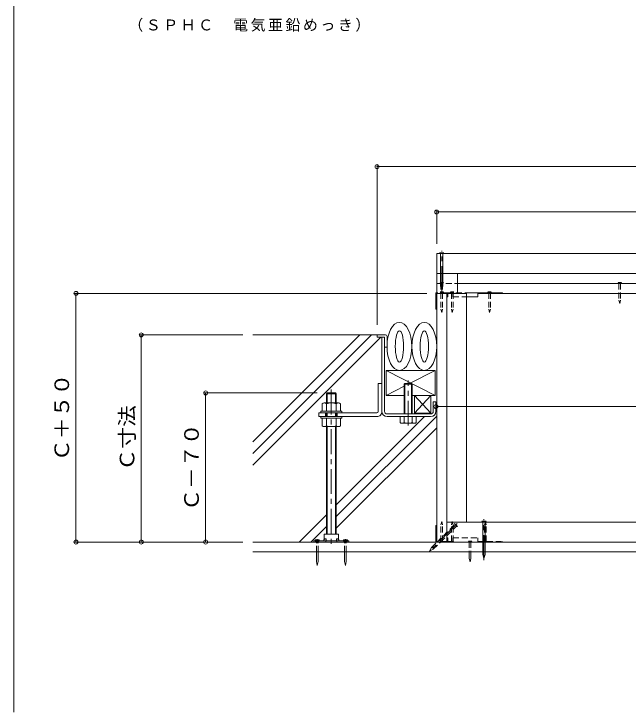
# Model space of a CAD drawing. Units: millimetres at full size, sheet at 1:6; details may follow other scales. Extents: x -2205 to 2235, y -1648 to 1656.
# Drawn here: x -337 to 404, y -1533 to -691 of the extents above; entities that cross this region are included whole.
import ezdxf
from ezdxf.enums import TextEntityAlignment as Align

# ---------------------------------------------------------------- set-up
doc = ezdxf.new("R2010")
doc.units = ezdxf.units.MM
doc.header["$LTSCALE"] = 6
doc.header["$PDMODE"] = 32
doc.header["$PDSIZE"] = 4.8
doc.linetypes.add('CHAIN1', pattern=[8, 5, -1, 1, -1])
doc.linetypes.add('DASHED1', pattern=[1.8, 1.2, -0.6])
for name, color, linetype, lineweight in [('1-0_1-0ﾚｲﾔ', 4, 'Continuous', 9), ('1-1_1-1ﾚｲﾔ', 2, 'Continuous', 9), ('1-3_1-3ﾚｲﾔ', 4, 'Continuous', 9), ('1-5_1-5ﾚｲﾔ', 7, 'Continuous', 9), ('1-6_1-6ﾚｲﾔ', 6, 'Continuous', 9), ('1-7', 5, 'Continuous', 5), ('1-8', 3, 'Continuous', 9), ('1-A', 3, 'Continuous', 9), ('1-B', 4, 'Continuous', 9), ('1-C', 4, 'Continuous', 9), ('1-D', 5, 'Continuous', 5), ('1-E', 3, 'Continuous', 9), ('1-F', 7, 'Continuous', 9), ('F-0_F-0ﾚｲﾔ', 7, 'Continuous', 9)]:
    doc.layers.add(name, color=color, linetype=linetype, lineweight=lineweight)
doc.styles.add('ＭＳ ゴシック', font='')
doc.styles.get('ＭＳ ゴシック').set_extended_font_data('MS Gothic')

msp = doc.modelspace()

# ---------------------------------------------------------------- linework, layer by layer
at = {"layer": '1-0_1-0ﾚｲﾔ'}
for p, q in [((25.18, -1326.232), (67.18, -1326.232)), ((27.18, -1327.832), (27.18, -1326.232)), ((31.18, -1327.832), (31.18, -1326.232)), ((39.68, -1326.232), (39.68, -1327.832)), ((52.68, -1326.232), (52.68, -1327.832)), ((61.18, -1327.832), (61.18, -1326.232)), ((65.18, -1327.832), (65.18, -1326.232)), ((67.18, -1326.232), (67.18, -1327.832))]:
    msp.add_line(p, q, dxfattribs=at)
at = {"layer": '1-0_1-0ﾚｲﾔ', "linetype": 'CHAIN1'}
for p, q in [((29.18, -1329.069), (29.18, -1324.5)), ((63.18, -1329.069), (63.18, -1324.5))]:
    msp.add_line(p, q, dxfattribs=at)
at = {"layer": '1-0_1-0ﾚｲﾔ'}
msp.add_lwpolyline([(25.18, -1326.232), (25.18, -1327.832), (67.18, -1327.832)], dxfattribs=at)
at = {"layer": '1-1_1-1ﾚｲﾔ'}
for p, q in [((107.179, -1080.832), (110.379, -1080.832)), ((107.179, -1170.132), (107.179, -1080.832)), ((110.379, -1170.132), (110.379, -1080.832)), ((169.179, -1170.132), (169.179, -1158.532)), ((113.579, -1173.332), (165.979, -1173.332)), ((113.579, -1176.532), (133.879, -1176.532)), ((165.979, -1176.532), (143.879, -1176.532)), ((1293.381, -1327.832), (-48.62, -1327.832)), ((-48.62, -1339.832), (1293.381, -1339.832))]:
    msp.add_line(p, q, dxfattribs=at)
msp.add_lwpolyline([(172.379, -1170.132), (172.379, -1158.532), (169.179, -1158.532)], dxfattribs=at)
for centre, radius, start, end in [((113.579, -1170.132), 6.4, 180, 270), ((113.579, -1170.132), 3.2, 180, 270), ((165.979, -1170.132), 3.2, 270, 0), ((165.979, -1170.132), 6.4, 270, 0)]:
    msp.add_arc(centre, radius, start, end, dxfattribs=at)
at = {"layer": '1-3_1-3ﾚｲﾔ'}
for p, q in [((111.379, -1077.832), (101.379, -1077.832)), ((110.379, -1092.832), (110.379, -1080.832)), ((113.379, -1079.832), (113.379, -1092.832)), ((110.379, -1092.832), (113.379, -1092.832))]:
    msp.add_line(p, q, dxfattribs=at)
msp.add_lwpolyline([(101.379, -1077.832), (101.379, -1080.832), (110.379, -1080.832)], dxfattribs=at)
msp.add_arc((111.379, -1079.832), 2, 0, 90, dxfattribs=at)
at = {"layer": '1-6_1-6ﾚｲﾔ'}
for p, q in [((101.38, -1077.832), (-48.62, -1077.832)), ((-48.62, -1206.909), (80.457, -1077.832)), ((-48.62, -1221.051), (94.599, -1077.832)), ((-48.62, -1235.193), (105.742, -1080.832)), ((146.379, -1150.832), (166.379, -1172.332)), ((166.379, -1150.832), (146.379, -1172.332)), ((146.379, -1150.832), (166.379, -1150.832)), ((146.379, -1172.332), (146.379, -1150.832)), ((166.379, -1150.832), (166.379, -1172.332)), ((52.18, -1297.028), (173.379, -1175.828)), ((52.18, -1282.886), (158.534, -1176.532)), ((146.379, -1172.332), (166.379, -1172.332)), ((52.18, -1311.17), (173.379, -1189.971)), ((7.234, -1327.832), (40.18, -1294.886)), ((21.376, -1327.832), (40.18, -1309.028))]:
    msp.add_line(p, q, dxfattribs=at)
for centre, major_axis, ratio in [((128.379, -1091.832), (0, -29), 0.517241), ((158.379, -1091.832), (0, -29), 0.517241), ((128.379, -1091.832), (0, -19), 0.263158), ((158.379, -1091.832), (0, -19), 0.263158)]:
    msp.add_ellipse(centre, major_axis=major_axis, ratio=ratio, dxfattribs=at)
at = {"layer": '1-7'}
for p, q in [((134.691, -1136.532), (133.879, -1137.344)), ((134.691, -1136.532), (143.067, -1136.532)), ((134.691, -1173.332), (134.691, -1136.532)), ((143.067, -1136.532), (143.879, -1137.344)), ((143.067, -1173.332), (143.067, -1136.532)), ((133.878, -1137.344), (143.879, -1137.344)), ((133.878, -1137.344), (133.878, -1142.032)), ((133.879, -1137.344), (133.879, -1173.332)), ((143.879, -1173.332), (143.879, -1137.344)), ((129.078, -1176.532), (148.678, -1176.532)), ((129.078, -1183.637), (129.078, -1176.532)), ((133.879, -1176.532), (133.879, -1183.637)), ((143.879, -1176.532), (143.879, -1183.637)), ((148.678, -1183.637), (148.678, -1176.532)), ((131.479, -1184.532), (146.278, -1184.532))]:
    msp.add_line(p, q, dxfattribs=at)
at = {"layer": '1-7', "linetype": 'CHAIN1'}
msp.add_line((138.879, -1187.409), (138.879, -1132.999), dxfattribs=at)
at = {"layer": '1-7'}
for centre, radius, start, end in [((131.479, -1180.866), 3.666, 229.1022, 310.89809), ((138.879, -1170.116), 14.416, 249.70546, 290.29454), ((146.278, -1180.866), 3.666, 229.10191, 310.8978)]:
    msp.add_arc(centre, radius, start, end, dxfattribs=at)
at = {"layer": '1-8', "linetype": 'CHAIN1'}
for p, q in [((179.379, -1025.119), (179.379, -976.307)), ((198.079, -1305.603), (164.067, -1339.614)), ((230.379, -1349.572), (230.379, -1300.307))]:
    msp.add_line(p, q, dxfattribs=at)
at = {"layer": '1-8'}
for p, q in [((177.859, -1014.832), (177.859, -979.832)), ((181.904, -978.862), (180.9, -979.832)), ((180.9, -1014.832), (180.9, -979.832)), ((177.859, -1018.982), (177.859, -1015.311)), ((177.859, -1018.982), (179.379, -1023.832)), ((180.9, -1018.982), (179.379, -1023.832)), ((180.9, -1018.982), (180.9, -1015.311)), ((227.854, -1302.862), (228.859, -1303.832)), ((227.854, -1302.862), (232.904, -1302.862)), ((228.859, -1342.982), (228.859, -1303.832)), ((232.904, -1302.862), (231.889, -1303.841)), ((231.899, -1342.982), (231.899, -1303.832)), ((31.68, -1325.232), (31.68, -1326.231)), ((60.68, -1325.232), (60.68, -1326.231)), ((28.18, -1351.232), (28.18, -1339.832)), ((30.18, -1351.232), (30.18, -1339.832)), ((62.18, -1351.232), (62.18, -1339.832)), ((64.18, -1351.232), (64.18, -1339.832)), ((228.859, -1342.982), (230.379, -1347.832)), ((231.899, -1342.982), (230.379, -1347.832)), ((28.18, -1351.232), (29.18, -1356.232)), ((30.18, -1351.232), (29.18, -1356.232)), ((62.18, -1351.232), (63.18, -1356.232)), ((64.18, -1351.232), (63.18, -1356.232))]:
    msp.add_line(p, q, dxfattribs=at)
at = {"layer": '1-8', "linetype": 'DASHED1'}
for p, q in [((173.7, -1327.832), (194.707, -1306.825)), ((178, -1327.832), (196.857, -1308.975)), ((198.253, -1308.999), (196.857, -1308.975)), ((28.18, -1339.832), (28.18, -1326.231)), ((30.18, -1339.832), (30.18, -1326.231)), ((62.18, -1339.832), (62.18, -1326.231)), ((64.18, -1339.832), (64.18, -1326.231)), ((167.023, -1334.509), (173.7, -1327.832)), ((169.173, -1336.658), (178, -1327.832)), ((167.023, -1334.509), (164.669, -1339.013)), ((169.173, -1336.658), (164.669, -1339.013))]:
    msp.add_line(p, q, dxfattribs=at)
at = {"layer": '1-8'}
for points in [[(181.904, -978.862), (176.855, -978.862), (177.859, -979.832)], [(31.68, -1325.232), (26.68, -1325.232), (26.68, -1326.231)], [(60.68, -1325.232), (65.68, -1325.232), (65.68, -1326.231)]]:
    msp.add_lwpolyline(points, dxfattribs=at)
at = {"layer": '1-8', "linetype": 'DASHED1'}
msp.add_lwpolyline([(198.253, -1308.999), (194.682, -1305.429), (194.707, -1306.825)], dxfattribs=at)
at = {"layer": '1-A'}
for p, q in [((173.079, -1027.032), (173.379, -1027.032)), ((209.379, -1027.032), (252.88, -1027.032)), ((222.88, -1027.032), (222.88, -1032.031)), ((172.079, -1028.032), (172.079, -1047.032)), ((172.879, -1028.332), (172.879, -1047.032)), ((209.379, -1032.031), (222.88, -1032.031)), ((172.079, -1047.032), (173.379, -1047.032)), ((112.379, -1120.832), (171.379, -1120.832)), ((171.379, -1150.832), (112.379, -1120.832)), ((112.379, -1150.832), (112.379, -1120.832)), ((140.502, -1136.532), (171.379, -1120.832)), ((171.379, -1120.832), (171.379, -1150.832)), ((112.379, -1150.832), (133.878, -1139.9)), ((133.879, -1150.832), (112.379, -1150.832)), ((171.379, -1150.832), (143.879, -1150.832)), ((172.079, -1307.832), (173.379, -1307.832)), ((172.079, -1326.832), (172.079, -1307.832)), ((172.879, -1326.532), (172.879, -1307.832)), ((173.379, -1327.832), (173.079, -1327.832))]:
    msp.add_line(p, q, dxfattribs=at)
at = {"layer": '1-A', "linetype": 'DASHED1'}
for p, q in [((185.679, -1027.032), (173.379, -1027.032)), ((185.679, -1027.032), (209.379, -1027.032)), ((192.879, -1027.032), (192.879, -1032.031)), ((173.379, -1027.832), (185.379, -1027.832)), ((185.879, -1028.332), (185.879, -1032.031)), ((185.879, -1032.031), (186.679, -1032.031)), ((186.679, -1027.832), (192.879, -1027.832)), ((186.679, -1028.032), (186.679, -1032.031)), ((192.879, -1032.031), (209.379, -1032.031)), ((185.379, -1327.032), (173.379, -1327.032)), ((173.379, -1327.832), (185.679, -1327.832)), ((185.679, -1327.832), (252.88, -1327.832)), ((185.879, -1322.831), (186.679, -1322.831)), ((185.879, -1326.532), (185.879, -1322.831)), ((186.679, -1326.832), (186.679, -1322.831)), ((186.679, -1327.032), (192.879, -1327.032)), ((192.879, -1322.831), (222.88, -1322.831)), ((192.879, -1327.832), (192.879, -1322.831)), ((222.88, -1327.832), (222.88, -1322.831))]:
    msp.add_line(p, q, dxfattribs=at)
at = {"layer": '1-A', "color": 2}
for p, q in [((37.68, -1318.232), (37.68, -1324.823)), ((38.73, -1323.966), (37.18, -1325.232)), ((37.18, -1325.232), (37.18, -1326.232)), ((38.73, -1323.966), (40.074, -1323.966)), ((40.074, -1323.966), (40.074, -1326.232)), ((52.285, -1323.966), (52.285, -1326.232)), ((53.63, -1323.966), (52.285, -1323.966)), ((53.63, -1323.966), (55.18, -1325.232)), ((55.18, -1325.232), (55.18, -1326.232))]:
    msp.add_line(p, q, dxfattribs=at)
at = {"layer": '1-A'}
msp.add_lwpolyline([(222.88, -1027.832), (252.88, -1027.832), (252.88, -1027.032)], dxfattribs=at)
at = {"layer": '1-A', "color": 2}
msp.add_lwpolyline([(37.68, -1318.232), (54.68, -1318.232), (54.68, -1324.823)], dxfattribs=at)
at = {"layer": '1-A', "linetype": 'DASHED1'}
msp.add_lwpolyline([(222.88, -1327.032), (252.88, -1327.032), (252.88, -1327.832)], dxfattribs=at)
at = {"layer": '1-A'}
for centre, radius, start, end in [((173.079, -1028.032), 1, 90, 180), ((173.379, -1028.332), 0.5, 90, 180), ((173.079, -1326.832), 1, 180, 270), ((173.379, -1326.532), 0.5, 180, 270)]:
    msp.add_arc(centre, radius, start, end, dxfattribs=at)
at = {"layer": '1-A', "linetype": 'DASHED1'}
for centre, radius, start, end in [((185.679, -1028.032), 1, 0, 90), ((185.379, -1028.332), 0.5, 0, 90), ((185.379, -1326.532), 0.5, 270, 0), ((185.679, -1326.832), 1, 270, 0)]:
    msp.add_arc(centre, radius, start, end, dxfattribs=at)
at = {"layer": '1-B', "color": 5, "lineweight": 5}
for p, q in [((173.379, -979.832), (173.379, -1003.832)), ((173.379, -979.832), (1071.38, -979.832)), ((198.379, -1003.832), (1063.86, -1003.832)), ((594.88, -1303.832), (185.379, -1303.832)), ((185.379, -1303.832), (185.379, -1327.832)), ((594.88, -1327.832), (185.379, -1327.832))]:
    msp.add_line(p, q, dxfattribs=at)
at = {"layer": '1-B'}
for p, q in [((173.379, -1003.832), (173.379, -1027.032)), ((173.379, -1027.832), (173.379, -1327.832)), ((185.379, -1027.832), (185.379, -1327.832)), ((252.88, -1027.832), (991.88, -1027.832))]:
    msp.add_line(p, q, dxfattribs=at)
at = {"layer": '1-B', "color": 6, "linetype": 'DASHED1'}
msp.add_line((173.379, -1015.832), (198.379, -1015.832), dxfattribs=at)
at = {"layer": '1-B', "color": 6}
msp.add_line((198.379, -1015.832), (431.473, -1015.832), dxfattribs=at)
at = {"layer": '1-C', "linetype": 'DASHED1'}
for p, q in [((178.38, -1015.832), (177.38, -1014.832)), ((181.379, -1014.832), (177.38, -1014.832)), ((178.38, -1015.832), (178.38, -1026.032)), ((181.379, -1014.832), (180.379, -1015.832)), ((180.379, -1015.832), (180.379, -1026.032)), ((393.16, -1015.831), (393.16, -1035.831)), ((395.16, -1015.831), (395.16, -1035.831)), ((181.379, -1026.032), (177.38, -1026.032)), ((178.38, -1027.032), (177.38, -1026.032)), ((178.38, -1027.032), (178.38, -1047.032)), ((181.379, -1026.032), (180.379, -1027.032)), ((180.379, -1027.032), (180.379, -1047.032)), ((194.079, -1026.032), (190.08, -1026.032)), ((191.079, -1027.032), (190.08, -1026.032)), ((191.079, -1027.032), (191.079, -1047.032)), ((193.079, -1027.032), (193.079, -1047.032)), ((194.079, -1026.032), (193.08, -1027.032)), ((239.079, -1026.032), (235.079, -1026.032)), ((236.079, -1027.032), (235.079, -1026.032)), ((239.079, -1026.032), (238.079, -1027.032)), ((238.079, -1027.032), (238.079, -1047.032)), ((393.16, -1035.831), (394.16, -1039.831)), ((395.16, -1035.831), (394.16, -1039.831)), ((178.38, -1047.032), (179.379, -1051.032)), ((180.379, -1047.032), (179.379, -1051.032)), ((191.079, -1047.032), (192.079, -1051.032)), ((193.079, -1047.032), (192.079, -1051.032)), ((238.079, -1047.032), (237.079, -1051.032)), ((178.38, -1307.032), (179.379, -1303.032)), ((191.08, -1307.032), (192.08, -1303.032)), ((231.08, -1307.032), (232.079, -1303.032)), ((233.079, -1307.032), (232.079, -1303.032)), ((178.38, -1327.032), (178.38, -1307.032)), ((191.08, -1327.032), (191.08, -1307.032)), ((231.08, -1327.032), (231.08, -1307.032)), ((233.079, -1327.032), (233.079, -1307.032)), ((178.38, -1327.032), (177.38, -1328.032)), ((181.379, -1328.032), (177.38, -1328.032)), ((181.379, -1328.032), (180.379, -1327.032)), ((191.079, -1327.032), (190.08, -1328.032)), ((194.079, -1328.032), (190.08, -1328.032)), ((194.079, -1328.032), (193.08, -1327.032)), ((215.68, -1326.831), (211.679, -1326.831)), ((212.68, -1327.832), (211.679, -1326.831)), ((212.68, -1327.832), (212.68, -1339.832)), ((215.68, -1326.831), (214.679, -1327.832)), ((214.679, -1327.832), (214.679, -1339.832)), ((231.08, -1327.032), (230.079, -1328.032)), ((234.08, -1328.032), (230.079, -1328.032)), ((234.08, -1328.032), (233.079, -1327.032))]:
    msp.add_line(p, q, dxfattribs=at)
at = {"layer": '1-C'}
for p, q in [((396.159, -1014.832), (392.16, -1014.832)), ((393.16, -1015.832), (392.16, -1014.832)), ((396.159, -1014.832), (395.16, -1015.832)), ((212.68, -1339.832), (212.68, -1347.832)), ((214.679, -1339.832), (214.679, -1347.832)), ((212.68, -1347.832), (213.68, -1351.832)), ((214.679, -1347.832), (213.68, -1351.832))]:
    msp.add_line(p, q, dxfattribs=at)
at = {"layer": '1-C', "color": 7}
for p, q in [((166.379, -1172.332), (146.379, -1172.332)), ((146.379, -1172.332), (146.379, -1173.332)), ((146.379, -1173.332), (166.379, -1173.332)), ((149.205, -1173.332), (148.205, -1172.332)), ((152.034, -1173.332), (151.034, -1172.332)), ((154.862, -1173.332), (153.862, -1172.332)), ((157.69, -1173.332), (156.69, -1172.332)), ((160.519, -1173.332), (159.519, -1172.332)), ((163.347, -1173.332), (162.347, -1172.332)), ((166.176, -1173.332), (165.176, -1172.332)), ((166.379, -1173.332), (166.379, -1172.332))]:
    msp.add_line(p, q, dxfattribs=at)
at = {"layer": '1-C', "linetype": 'DASHED1'}
for points in [[(236.079, -1027.032), (236.079, -1047.032), (237.079, -1051.032)], [(180.379, -1327.032), (180.379, -1307.032), (179.379, -1303.032)], [(193.08, -1327.032), (193.08, -1307.032), (192.08, -1303.032)]]:
    msp.add_lwpolyline(points, dxfattribs=at)
at = {"layer": '1-D', "color": 7, "lineweight": 9}
for p, q in [((173.379, -1003.832), (198.379, -1003.832)), ((198.379, -1003.832), (198.379, -1027.832))]:
    msp.add_line(p, q, dxfattribs=at)
at = {"layer": '1-D', "color": 2, "lineweight": 9}
for p in [(209.379, -1027.832), (185.379, -1303.832)]:
    msp.add_line(p, (209.379, -1303.832), dxfattribs=at)
at = {"layer": '1-D', "linetype": 'CHAIN1'}
msp.add_line((46.18, -1143.832), (46.18, -1331.395), dxfattribs=at)
at = {"layer": '1-D'}
for p, q in [((40.18, -1148.832), (41.18, -1147.832)), ((52.18, -1148.832), (40.18, -1148.832)), ((40.18, -1148.832), (40.18, -1160.032)), ((51.18, -1147.832), (41.18, -1147.832)), ((41.18, -1147.832), (41.18, -1160.032)), ((51.18, -1147.832), (52.18, -1148.832)), ((51.18, -1147.832), (51.18, -1160.032)), ((52.18, -1148.832), (52.18, -1160.032)), ((35.18, -1170.032), (35.18, -1161.032)), ((54.683, -1160.032), (37.677, -1160.032)), ((40.18, -1170.032), (40.18, -1161.032)), ((52.18, -1170.032), (52.18, -1161.032)), ((57.18, -1170.032), (57.18, -1161.032)), ((58.68, -1170.032), (33.68, -1170.032)), ((33.68, -1170.032), (33.68, -1172.032)), ((58.68, -1170.032), (58.68, -1172.032)), ((58.68, -1172.032), (33.68, -1172.032)), ((58.68, -1176.532), (33.68, -1176.532)), ((33.68, -1176.532), (33.68, -1178.532)), ((58.68, -1178.532), (33.68, -1178.532)), ((35.18, -1178.532), (35.18, -1187.532)), ((40.18, -1172.032), (40.18, -1176.532)), ((40.18, -1178.532), (40.18, -1187.532)), ((41.18, -1172.032), (41.18, -1176.532)), ((51.18, -1172.032), (51.18, -1176.532)), ((52.18, -1172.032), (52.18, -1176.532)), ((52.18, -1178.532), (52.18, -1187.532)), ((57.18, -1178.532), (57.18, -1187.532)), ((58.68, -1176.532), (58.68, -1178.532)), ((54.683, -1188.532), (37.677, -1188.532)), ((40.18, -1188.532), (40.18, -1318.232)), ((41.18, -1188.532), (41.18, -1318.232)), ((51.18, -1188.532), (51.18, -1318.232)), ((52.18, -1188.532), (52.18, -1318.232))]:
    msp.add_line(p, q, dxfattribs=at)
at = {"layer": '1-D', "color": 7, "lineweight": 9}
msp.add_lwpolyline([(173.379, -1003.832), (173.379, -1027.832), (198.379, -1027.832)], dxfattribs=at)
at = {"layer": '1-D', "color": 2, "lineweight": 9}
msp.add_lwpolyline([(209.379, -1027.832), (185.379, -1027.832), (185.379, -1303.832)], dxfattribs=at)
at = {"layer": '1-D'}
for centre, radius, start, end in [((37.68, -1163.657), 3.625, 46.39717, 133.60281), ((46.18, -1178.532), 18.5, 71.07535, 108.92464), ((54.68, -1163.657), 3.625, 46.39717, 133.60281), ((37.68, -1184.907), 3.625, 226.39717, 313.60281), ((46.18, -1170.032), 18.5, 251.07535, 288.92464), ((54.68, -1184.907), 3.625, 226.39717, 313.60281)]:
    msp.add_arc(centre, radius, start, end, dxfattribs=at)
at = {"layer": '1-E'}
for p, q in [((102.678, -1170.532), (102.679, -1136.531)), ((107.179, -1136.531), (102.679, -1136.531)), ((107.179, -1136.531), (107.179, -1170.132)), ((31.178, -1172.032), (31.178, -1176.532)), ((101.178, -1172.032), (31.178, -1172.032)), ((31.178, -1176.532), (101.178, -1176.532)), ((39.178, -1176.532), (39.178, -1172.032)), ((53.178, -1176.532), (53.178, -1172.032))]:
    msp.add_line(p, q, dxfattribs=at)
for radius, end in [(6, 3.82353), (1.5, 359.99973)]:
    msp.add_arc((101.178, -1170.532), radius, 270, end, dxfattribs=at)
at = {"layer": '1-F'}
for p, q in [((101.38, -873.065), (101.38, -1065.832)), ((101.38, -874.865), (1143.381, -874.865)), ((173.379, -927.802), (173.379, -967.832)), ((173.379, -929.602), (1071.38, -929.602)), ((-263.758, -1027.832), (161.379, -1027.832)), ((-261.958, -1327.832), (-261.958, -1027.832)), ((-184.988, -1077.832), (-60.62, -1077.832)), ((-183.188, -1327.832), (-183.188, -1077.832)), ((-107.222, -1147.832), (29.18, -1147.832)), ((-105.422, -1327.832), (-105.422, -1147.832)), ((1072.381, -1164.332), (172.38, -1164.332)), ((-263.758, -1327.832), (-60.62, -1327.832))]:
    msp.add_line(p, q, dxfattribs=at)
for p in [(101.38, -874.865), (173.379, -929.602), (-261.958, -1027.832), (-183.188, -1077.832), (-105.422, -1147.832), (172.38, -1164.332), (-261.958, -1327.832), (-183.188, -1327.832), (-105.422, -1327.832)]:
    msp.add_point(p, dxfattribs=at)
at = {"layer": 'F-0_F-0ﾚｲﾔ'}
msp.add_line((-336.7, -1533), (-336.7, 771.667), dxfattribs=at)

# ---------------------------------------------------------------- texts
at = {"layer": '1-5_1-5ﾚｲﾔ', "insert": (-198.698, -712.211), "char_height": 13.2, "attachment_point": 7, "style": 'ＭＳ ゴシック'}
msp.add_mtext('\\T1.17;（ＳＰＨＣ\u3000電気亜鉛めっき）', dxfattribs=at)
at = {"layer": '1-F', "color": 2, "style": 'ＭＳ ゴシック', "width": 1.1}
for s, p in [('Ｃ＋５０', (-264.958, -1230.332)), ('Ｃ寸法', (-186.188, -1241.832)), ('Ｃ－７０', (-108.422, -1290.332))]:
    msp.add_text(s, height=17.6, rotation=90, dxfattribs=at).set_placement(p, align=Align.BOTTOM_LEFT)

doc.saveas('drawing.dxf')
